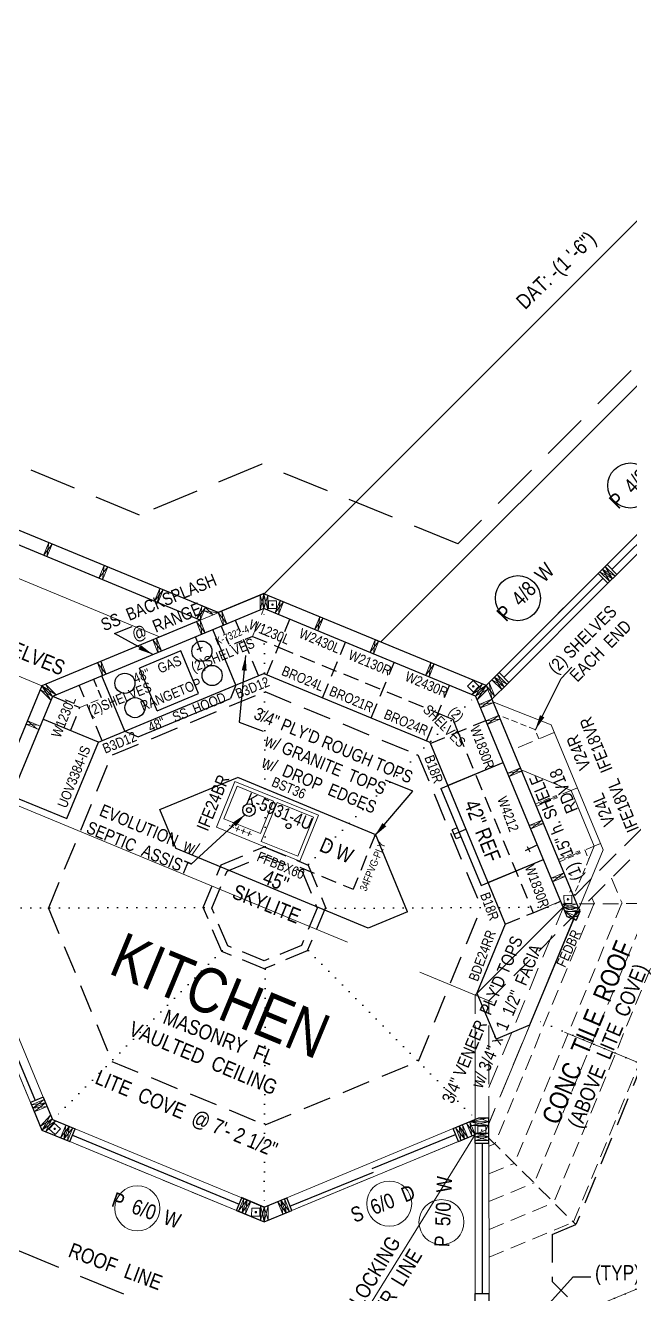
# Model space of a CAD drawing. Header units: inches. Extents: x 2775 to 35798, y 1675 to 10350.
# Drawn here: x 13015 to 13257, y 3609 to 4116 of the extents above; entities that cross this region are included whole.
import ezdxf

# ---------------------------------------------------------------- set-up
doc = ezdxf.new("R2010")
doc.units = ezdxf.units.IN
doc.header["$LTSCALE"] = 0.5
doc.header["$MEASUREMENT"] = 0
for name, pattern in [('ACAD_ISO07W100', [3, 0, -3]), ('CENTER', [2, 1.25, -0.25, 0.25, -0.25]), ('HIDDEN', [0.375, 0.25, -0.125])]:
    doc.linetypes.add(name, pattern=pattern)
for name, color, linetype, lineweight in [('APPLIANCES', 7, 'CONTINUOUS', 9), ('BUILT-INS', 6, 'CONTINUOUS', 9), ('CONCRETE', 7, 'CONTINUOUS', 20), ('DOORS', 7, 'CONTINUOUS', 30), ('FOUNDATION', 7, 'CONTINUOUS', 30), ('GRID', 1, 'CENTER', 20), ('LAYOUT', 6, 'CONTINUOUS', 9), ('LITE COVE', 7, 'HIDDEN', 30), ('MILLWORK', 7, 'CONTINUOUS', 20), ('PLUMBING', 7, 'CONTINUOUS', 20), ('ROOF BEAMS', 3, 'HIDDEN', 30), ('ROOFLINE', 7, 'HIDDEN', 30), ('SKYLITES', 3, 'CONTINUOUS', 30), ('WALL FRAMING', 7, 'CONTINUOUS', 30), ('WALLS', 7, 'CONTINUOUS', 30), ('WINDOWS', 5, 'CONTINUOUS', 30)]:
    doc.layers.add(name, color=color, linetype=linetype, lineweight=lineweight)
for name, color, linetype in [('CABINETS', 30, 'HIDDEN'), ('CABTOPS', 30, 'CONTINUOUS'), ('LLMASONRY', 12, 'CONTINUOUS'), ('LLPLUMBING', 102, 'CONTINUOUS'), ('MILLWORK TEXT', 7, 'CONTINUOUS'), ('TEXT', 7, 'CONTINUOUS')]:
    doc.layers.add(name, color=color, linetype=linetype)
doc.styles.add('ARCHENT', font='technical.ttf', dxfattribs={"height": 6})
doc.styles.add('ARCHENTLTD', font='technical.ttf', dxfattribs={"height": 6})
doc.dimstyles.new('ARCHENTLTD', dxfattribs={"dimtxt": 12, "dimasz": 6, "dimexe": 9, "dimexo": 3, "dimgap": 1, "dimtad": 0, "dimdec": 4, "dimzin": 1, "dimdsep": 46, "dimlunit": 4, "dimtxsty": 'ARCHENT', "dimcen": 6, "dimaunit": 1, "dimadec": 5, "dimazin": 0, "dimtfac": 1, "dimtdec": 4, "dimtofl": 0, "dimtmove": 0, "dimatfit": 3, "dimfxl": 1, "dimfrac": 2, "dimtolj": 1, "dimtzin": 0, "dimarcsym": 0})

msp = doc.modelspace()

# ---------------------------------------------------------------- hatches: boundary and pattern name
at = {"layer": 'WALL FRAMING', "lineweight": 9, "ltscale": 150}
for points in [[(13114.062, 3884.558, 1), (13113.437, 3884.558, 1)], [(13194.267, 3851.963, 1), (13193.642, 3851.963, 1)], [(13027.1, 3675.356, 1), (13026.475, 3675.356, 1)], [(13197.04, 3674.944, -1), (13197.614, 3674.697, -1)], [(13107.411, 3642.091, 1), (13106.786, 3642.091, 1)]]:
    msp.add_hatch(color=256, dxfattribs=at).paths.add_polyline_path(points)

# ---------------------------------------------------------------- linework, layer by layer
at = {"layer": 'APPLIANCES', "linetype": 'Continuous', "lineweight": -3, "ltscale": 1.5}
for p, q in [((13077.192, 3866.116), (13060.653, 3859.225)), ((13084.27, 3849.128), (13077.192, 3866.116)), ((13067.731, 3842.237), (13060.653, 3859.225)), ((13067.731, 3842.237), (13084.27, 3849.128)), ((13180.93, 3811.248), (13197.047, 3772.464)), ((13187.443, 3795.483), (13185.548, 3794.729)), ((13186.293, 3792.945), (13190.977, 3794.891)), ((13187.074, 3791.075), (13185.548, 3794.729)), ((13188.969, 3791.829), (13187.074, 3791.075)), ((13197.047, 3772.464), (13221.949, 3782.812))]:
    msp.add_line(p, q, dxfattribs=at)
at = {"layer": 'APPLIANCES', "color": 7, "linetype": 'Continuous', "lineweight": -3, "ltscale": 50}
msp.add_line((13099.173, 3852.433), (13096.975, 3847.116), dxfattribs=at)
at = {"layer": 'APPLIANCES', "linetype": 'Continuous', "lineweight": -3, "ltscale": 1.5}
for centre in [(13085.583, 3866.002), (13054.826, 3853.188), (13089.651, 3856.298), (13058.85, 3843.466)]:
    msp.add_circle(centre, 4.02, dxfattribs=at)
at = {"layer": 'BUILT-INS', "linetype": 'HIDDEN', "ltscale": 25}
for p, q in [((13093.287, 3875.988), (13096.581, 3868.089)), ((13105.781, 3871.926), (13096.581, 3868.089)), ((13042.296, 3854.785), (13045.468, 3847.134)), ((13036.868, 3843.568), (13045.468, 3847.134)), ((13036.868, 3843.568), (13045.468, 3847.134)), ((13036.868, 3843.568), (13045.468, 3847.134))]:
    msp.add_line(p, q, dxfattribs=at)
at = {"layer": 'BUILT-INS', "linetype": 'Continuous', "lineweight": 9}
for p, q in [((13225.045, 3836.579), (13201.732, 3845.758)), ((13245.772, 3786.747), (13236.065, 3763.126))]:
    msp.add_line(p, q, dxfattribs=at)
at = {"layer": 'BUILT-INS', "ltscale": 50}
for p, q in [((13179.91, 3841.283), (13185.711, 3838.885)), ((13185.711, 3838.885), (13187.829, 3833.784))]:
    msp.add_line(p, q, dxfattribs=at)
at = {"layer": 'BUILT-INS', "linetype": 'HIDDEN', "lineweight": 9, "ltscale": 20}
for p, q in [((13218.547, 3834.738), (13203.946, 3840.512)), ((13220.09, 3831.009), (13218.545, 3834.738)), ((13238.494, 3786.648), (13240.045, 3782.921)), ((13240.045, 3782.921), (13233.977, 3768.156))]:
    msp.add_line(p, q, dxfattribs=at)
at = {"layer": 'BUILT-INS', "linetype": 'Continuous', "lineweight": 9, "ltscale": 50}
msp.add_line((13225.045, 3836.579), (13245.768, 3786.756), dxfattribs=at)
at = {"layer": 'BUILT-INS', "linetype": 'HIDDEN', "lineweight": 9, "ltscale": 50}
for p, q in [((13226.293, 3833.578), (13209.673, 3826.665)), ((13235.51, 3811.418), (13218.89, 3804.506)), ((13244.727, 3789.259), (13228.107, 3782.346))]:
    msp.add_line(p, q, dxfattribs=at)
at = {"layer": 'BUILT-INS', "ltscale": 25}
msp.add_line((13213.068, 3818.595), (13233.039, 3810.34), dxfattribs=at)
at = {"layer": 'BUILT-INS', "ltscale": 5}
msp.add_line((13233.039, 3810.34), (13242.221, 3788.217), dxfattribs=at)
at = {"layer": 'BUILT-INS', "color": 6, "linetype": 'HIDDEN', "lineweight": 9, "ltscale": 20}
for p, q in [((13218.712, 3804.981), (13227.066, 3808.448)), ((13219.095, 3804.057), (13227.449, 3807.524)), ((13227.916, 3782.854), (13236.269, 3786.321)), ((13228.299, 3781.93), (13236.653, 3785.397))]:
    msp.add_line(p, q, dxfattribs=at)
at = {"layer": 'BUILT-INS', "color": 6, "linetype": 'Continuous', "lineweight": 9, "ltscale": 5}
for p, q in [((13227.449, 3807.524), (13227.066, 3808.448)), ((13236.653, 3785.397), (13236.269, 3786.321))]:
    msp.add_line(p, q, dxfattribs=at)
at = {"layer": 'BUILT-INS', "linetype": 'Continuous', "lineweight": 9, "ltscale": 20}
msp.add_line((13242.221, 3788.217), (13240.045, 3782.921), dxfattribs=at)
at = {"layer": 'CABINETS', "lineweight": 9, "ltscale": 50}
msp.add_line((13105.781, 3871.926), (13110.357, 3882.996), dxfattribs=at)
at = {"layer": 'CABINETS', "linetype": 'HIDDEN', "ltscale": 25}
for p, q in [((13093.287, 3875.988), (13096.581, 3868.089)), ((13093.287, 3875.988), (13096.581, 3868.089)), ((13105.781, 3871.926), (13096.581, 3868.089)), ((13105.781, 3871.926), (13096.581, 3868.089)), ((13042.296, 3854.785), (13045.468, 3847.134)), ((13042.296, 3854.785), (13045.468, 3847.134))]:
    msp.add_line(p, q, dxfattribs=at)
at = {"layer": 'CABINETS', "linetype": 'HIDDEN', "ltscale": 50}
for p, q in [((13108.233, 3856.244), (13099.033, 3878.302)), ((13111.561, 3856.577), (13120.744, 3878.75)), ((13133.734, 3847.394), (13142.918, 3869.567)), ((13153.136, 3839.358), (13162.319, 3861.532)), ((13045.755, 3830.265), (13036.575, 3852.411)), ((13175.31, 3830.175), (13184.493, 3852.348)), ((13033.139, 3834.246), (13036.877, 3843.565)), ((13176.749, 3829.17), (13198.905, 3838.396)), ((13206.726, 3756.997), (13217.809, 3761.599))]:
    msp.add_line(p, q, dxfattribs=at)
at = {"layer": 'CABINETS', "ltscale": 50}
for p, q in [((13105.781, 3871.926), (13116.143, 3867.642)), ((13116.143, 3867.642), (13179.91, 3841.283)), ((13179.91, 3841.283), (13185.711, 3838.885)), ((13179.91, 3841.283), (13185.711, 3838.885)), ((13185.711, 3838.885), (13187.829, 3833.784)), ((13185.711, 3838.885), (13187.829, 3833.784)), ((13187.829, 3833.784), (13217.808, 3761.599))]:
    msp.add_line(p, q, dxfattribs=at)
at = {"layer": 'CABINETS', "linetype": 'Continuous', "lineweight": -3, "ltscale": 1.5}
msp.add_line((13180.93, 3811.248), (13205.864, 3821.61), dxfattribs=at)
at = {"layer": 'CABINETS', "linetype": 'HIDDEN', "lineweight": -3, "ltscale": 50}
for p in [(13154.865, 3792.982), (13124.614, 3779.758)]:
    msp.add_line(p, (13146.009, 3770.977), dxfattribs=at)
at = {"layer": 'CABINETS', "linetype": 'Continuous', "lineweight": 9, "ltscale": 150}
msp.add_line((13217.808, 3761.599), (13228.8, 3766.156), dxfattribs=at)
at = {"layer": 'CABTOPS', "color": 7, "linetype": 'Continuous', "lineweight": -3, "ltscale": 1.5}
for p, q in [((13099.159, 3852.467), (13089.929, 3874.621)), ((13054.863, 3834.047), (13045.645, 3856.171))]:
    msp.add_line(p, q, dxfattribs=at)
at = {"layer": 'CABTOPS', "color": 7, "linetype": 'Continuous', "lineweight": -3, "ltscale": 5}
for p, q in [((13099.718, 3852.664), (13110.321, 3857.065)), ((13110.321, 3857.065), (13176.55, 3829.687)), ((13044.263, 3829.647), (13099.718, 3852.664)), ((13176.531, 3829.695), (13206.716, 3756.971))]:
    msp.add_line(p, q, dxfattribs=at)
at = {"layer": 'CABTOPS', "linetype": 'HIDDEN', "ltscale": 50}
msp.add_line((13025.868, 3847.981), (13036.868, 3843.568), dxfattribs=at)
at = {"layer": 'CABTOPS', "color": 7, "lineweight": -3, "ltscale": 10}
for p, q in [((13044.263, 3829.647), (13022.083, 3838.816)), ((13009.477, 3808.319), (13031.656, 3799.15))]:
    msp.add_line(p, q, dxfattribs=at)
at = {"layer": 'CABTOPS', "color": 7, "lineweight": -3, "ltscale": 5}
msp.add_line((13031.656, 3799.15), (13044.263, 3829.647), dxfattribs=at)
at = {"layer": 'CABTOPS', "color": 7, "linetype": 'Continuous', "lineweight": 30, "ltscale": 2.5}
for p, q in [((13206.726, 3756.997), (13195.401, 3729.508)), ((13233.901, 3758.92), (13216.432, 3716.714))]:
    msp.add_line(p, q, dxfattribs=at)
at = {"layer": 'CABTOPS', "color": 7, "linetype": 'Continuous', "lineweight": 30, "ltscale": 1.5}
for p in [(13195.401, 3729.508), (13216.432, 3716.714)]:
    msp.add_line(p, (13203.049, 3711.141), dxfattribs=at)
at = {"layer": 'CONCRETE', "ltscale": 75}
for p, q in [((13306.269, 4084.702), (13110.431, 3888.915)), ((13325.62, 4038.2), (13157.047, 3869.672))]:
    msp.add_line(p, q, dxfattribs=at)
at = {"layer": 'DOORS', "color": 4, "lineweight": 9, "ltscale": 75}
for p, q in [((12994.603, 3754.491), (13022.2, 3687.99)), ((12989.522, 3752.387), (13017.118, 3685.886))]:
    msp.add_line(p, q, dxfattribs=at)
at = {"layer": 'DOORS', "color": 5, "lineweight": 30, "ltscale": 75}
for p, q in [((13005.19, 3719.896), (13018.988, 3686.62)), ((13186.679, 3672.982), (13153.386, 3659.348)), ((13153.954, 3657.96), (13120.618, 3644.308))]:
    msp.add_line(p, q, dxfattribs=at)
at = {"layer": 'DOORS', "color": 7, "linetype": 'Continuous', "lineweight": 20, "ltscale": 7.5}
for centre in [(13160.376, 3645.492), (13059.813, 3643.592), (13181.225, 3638.109)]:
    msp.add_circle(centre, 9, dxfattribs=at)
at = {"layer": 'FOUNDATION', "color": 4, "ltscale": 75}
msp.add_line((13247.354, 3900.566), (13243.818, 3897.031), dxfattribs=at)
at = {"layer": 'FOUNDATION', "color": 4, "ltscale": 50}
msp.add_line((13199.087, 3852.317), (13204.214, 3857.439), dxfattribs=at)
at = {"layer": 'FOUNDATION', "color": 7, "linetype": 'Continuous', "lineweight": 9, "ltscale": 25}
msp.add_line((13115.295, 3544.602), (13194.698, 3673.092), dxfattribs=at)
at = {"layer": 'GRID', "ltscale": 50}
for p, q in [((13021.667, 3852.186), (12718.838, 3977.529)), ((13199.087, 3852.317), (13296.503, 3949.702)), ((13110.351, 3888.948), (13021.667, 3852.186)), ((13199.087, 3852.317), (13110.351, 3888.948)), ((13021.667, 3852.186), (12984.952, 3763.483)), ((13199.087, 3852.317), (13235.853, 3763.636)), ((12984.96, 3763.466), (13021.715, 3674.798)), ((13194.672, 3728.671), (13229.772, 3763.808)), ((13235.853, 3763.636), (13199.138, 3674.932)), ((13194.743, 3584.675), (13194.672, 3728.671)), ((13110.455, 3638.177), (13021.715, 3674.798)), ((13199.138, 3674.932), (13110.455, 3638.177))]:
    msp.add_line(p, q, dxfattribs=at)
at = {"layer": 'LAYOUT', "color": 6, "linetype": 'CENTER', "lineweight": 5, "ltscale": 250}
msp.add_line((14529.67, 3176.013), (12259.807, 4115.808), dxfattribs=at)
at = {"layer": 'LAYOUT', "color": 6, "linetype": 'Continuous', "lineweight": 5, "ltscale": 250}
msp.add_line((13368.501, 3656.747), (12016.34, 3096.402), dxfattribs=at)
at = {"layer": 'LITE COVE', "color": 7, "linetype": 'ACAD_ISO07W100', "lineweight": 30, "ltscale": 2.5}
for p, q in [((13110.861, 3788.085), (13110.433, 3882.964)), ((13128.084, 3780.957), (13194.88, 3848.103)), ((13086.515, 3763.723), (12990.905, 3763.485)), ((13135.115, 3763.394), (13229.816, 3763.838)), ((13093.653, 3746.505), (13026.006, 3678.976)), ((13128.095, 3746.515), (13194.926, 3679.135)), ((13110.876, 3739.08), (13110.45, 3644.129))]:
    msp.add_line(p, q, dxfattribs=at)
at = {"layer": 'LITE COVE', "ltscale": 90}
for p, q in [((13287.869, 3765.235), (13234.91, 3637.124)), ((13225.398, 3633.186), (13234.903, 3637.131)), ((13225.398, 3633.186), (13225.407, 3614.43)), ((13315.171, 3524.754), (13225.407, 3614.43))]:
    msp.add_line(p, q, dxfattribs=at)
at = {"layer": 'LITE COVE', "color": 7, "linetype": 'ACAD_ISO07W100', "lineweight": 30, "ltscale": 3}
for p, q in [((13331.3, 3672.024), (13217.554, 3719.425)), ((13331.035, 3641.225), (13213.582, 3592.546))]:
    msp.add_line(p, q, dxfattribs=at)
at = {"layer": 'LLPLUMBING', "color": 5, "linetype": 'Continuous', "lineweight": 9, "ltscale": 175}
for p, q in [((13096.474, 3796.411), (13098.328, 3795.662)), ((13097.776, 3796.964), (13097.027, 3795.109)), ((13098.855, 3795.477), (13100.709, 3794.728)), ((13100.156, 3796.03), (13099.407, 3794.175)), ((13102.497, 3795.077), (13101.748, 3793.222)), ((13101.195, 3794.524), (13103.049, 3793.775)), ((13103.48, 3793.613), (13105.334, 3792.864)), ((13104.781, 3794.166), (13104.033, 3792.311))]:
    msp.add_line(p, q, dxfattribs=at)
at = {"layer": 'MILLWORK', "linetype": 'Continuous', "lineweight": 9, "ltscale": 75}
msp.add_line((13006.55, 3897.425), (13068.631, 3871.67), dxfattribs=at)
at = {"layer": 'MILLWORK', "color": 7, "linetype": 'Continuous', "lineweight": -3, "ltscale": 5}
for p, q in [((13060.158, 3831.858), (13096.978, 3847.123)), ((13099.764, 3815.692), (13154.827, 3792.889))]:
    msp.add_line(p, q, dxfattribs=at)
at = {"layer": 'MILLWORK', "color": 7, "linetype": 'Continuous', "lineweight": -3, "ltscale": 50}
msp.add_line((13054.829, 3834.061), (13060.158, 3831.858), dxfattribs=at)
at = {"layer": 'MILLWORK', "color": 7, "linetype": 'Continuous', "lineweight": -3, "ltscale": 2.5}
for p, q in [((13068.742, 3802.759), (13099.724, 3815.595)), ((13075.238, 3787.081), (13068.742, 3802.759)), ((13167.665, 3761.913), (13154.829, 3792.895)), ((13151.984, 3755.411), (13075.277, 3787.178))]:
    msp.add_line(p, q, dxfattribs=at)
at = {"layer": 'MILLWORK', "color": 7, "linetype": 'Continuous', "lineweight": -3, "ltscale": 1.5}
msp.add_line((13167.665, 3761.913), (13151.986, 3755.417), dxfattribs=at)
at = {"layer": 'MILLWORK TEXT', "linetype": 'Continuous', "lineweight": -3, "ltscale": 1.5}
for p, q in [((13183.707, 3812.403), (13205.882, 3821.618)), ((13199.809, 3773.612), (13221.98, 3782.825))]:
    msp.add_line(p, q, dxfattribs=at)
at = {"layer": 'MILLWORK TEXT', "linetype": 'HIDDEN', "ltscale": 50}
msp.add_line((13217.809, 3761.599), (13228.797, 3766.163), dxfattribs=at)
at = {"layer": 'PLUMBING', "color": 5, "lineweight": 30, "ltscale": 50}
for p, q in [((13083.062, 3871.566), (13085.211, 3865.877)), ((13083.707, 3866.736), (13085.856, 3867.595))]:
    msp.add_line(p, q, dxfattribs=at)
at = {"layer": 'PLUMBING', "color": 5, "lineweight": 5}
for p, q in [((13114.187, 3806.154), (13108.941, 3793.18)), ((13109.296, 3790.058), (13115.577, 3805.592))]:
    msp.add_line(p, q, dxfattribs=at)
at = {"layer": 'PLUMBING', "color": 5, "linetype": 'Continuous', "lineweight": 30, "ltscale": 40}
for p, q in [((13214.832, 3786.505), (13219.413, 3788.682)), ((13215.508, 3788.081), (13216.484, 3785.904))]:
    msp.add_line(p, q, dxfattribs=at)
at = {"layer": 'PLUMBING', "color": 5, "lineweight": 9, "elevation": -178358.104}
for points in [[(13098.763, 3814.008), (13091.358, 3795.693)], [(13132.126, 3800.519), (13098.763, 3814.008)], [(13132.126, 3800.519), (13124.721, 3782.204)], [(13091.358, 3795.693), (13124.74, 3782.196)]]:
    msp.add_lwpolyline(points, dxfattribs=at)
at = {"layer": 'PLUMBING', "color": 5, "lineweight": 5, "elevation": -178358.104}
for points in [[(13099.591, 3812.056), (13094.346, 3799.081)], [(13114.187, 3806.154), (13099.591, 3812.056)], [(13130.173, 3799.691), (13115.577, 3805.592)], [(13094.346, 3799.081), (13108.941, 3793.18)]]:
    msp.add_lwpolyline(points, dxfattribs=at)
at = {"layer": 'PLUMBING', "color": 5, "lineweight": 5}
for points in [[(13123.892, 3784.156), (13130.173, 3799.691)], [(13123.892, 3784.156), (13109.296, 3790.058)]]:
    msp.add_lwpolyline(points, dxfattribs=at)
at = {"layer": 'PLUMBING', "linetype": 'Continuous', "lineweight": -3, "ltscale": 0.5}
msp.add_circle((13104.382, 3802.571, -178360.104), 2.5, dxfattribs=at)
at = {"layer": 'PLUMBING', "lineweight": -3}
for centre in [(13104.382, 3802.571, -178358.104), (13120.136, 3796.201, -178358.104)]:
    msp.add_circle(centre, 1, dxfattribs=at)
at = {"layer": 'ROOF BEAMS', "lineweight": 20, "ltscale": 75}
for p, q in [((13194.672, 3728.671), (13296.448, 3830.553)), ((13200.174, 3726.396), (13298.72, 3825.045)), ((13200.19, 3691.855), (13232.875, 3770.821)), ((13199.138, 3674.932), (13234.777, 3761.036)), ((13194.697, 3679.041), (13194.672, 3728.671)), ((13200.197, 3679.042), (13200.174, 3726.396)), ((13194.698, 3673.092), (13199.138, 3674.932))]:
    msp.add_line(p, q, dxfattribs=at)
at = {"layer": 'ROOF BEAMS', "ltscale": 75}
for p, q in [((13095.606, 3778.208), (13110.377, 3784.338)), ((13110.377, 3784.338), (13125.584, 3778.043)), ((13089.508, 3763.472), (13095.606, 3778.208)), ((13125.584, 3778.043), (13131.593, 3763.481)), ((13095.886, 3748.398), (13089.508, 3763.472)), ((13131.593, 3763.481), (13125.29, 3748.572)), ((13110.396, 3742.391), (13095.886, 3748.398)), ((13125.29, 3748.572), (13110.396, 3742.391))]:
    msp.add_line(p, q, dxfattribs=at)
at = {"layer": 'ROOFLINE', "linetype": 'HIDDEN', "ltscale": 150}
for p, q in [((13316.597, 4037.665), (13187.803, 3908.904)), ((13060.678, 3920.331), (12953.628, 3964.542)), ((13109.519, 3940.627), (13060.678, 3920.331)), ((13187.803, 3908.904), (13109.519, 3940.627)), ((12984.986, 3638.027), (13110.493, 3586.235))]:
    msp.add_line(p, q, dxfattribs=at)
at = {"layer": 'ROOFLINE', "ltscale": 90}
for p, q in [((13049.843, 3824.611), (13110.693, 3849.867)), ((13110.693, 3849.867), (13171.851, 3824.586)), ((13024.291, 3763.342), (13049.684, 3824.769)), ((13171.851, 3824.586), (13197.128, 3763.684)), ((13024.151, 3763.678), (13049.659, 3702.22)), ((13172.01, 3702.337), (13197.128, 3763.684)), ((13049.659, 3702.22), (13110.817, 3676.939)), ((13110.817, 3676.939), (13172.01, 3702.337))]:
    msp.add_line(p, q, dxfattribs=at)
at = {"layer": 'ROOFLINE', "color": 7, "linetype": 'HIDDEN', "lineweight": 5, "ltscale": 50}
for p, q in [((13249.168, 3775.442), (13253.355, 3765.355)), ((13242.2, 3765.353), (13202.51, 3669.339)), ((13253.292, 3765.355), (13210.37, 3661.523)), ((13264.384, 3765.357), (13218.231, 3653.708)), ((13275.476, 3765.36), (13226.091, 3645.892)), ((13286.516, 3765.235), (13233.952, 3638.077)), ((13236.238, 3765.208), (13287.869, 3765.235)), ((13241.328, 3767.593), (13242.258, 3765.353)), ((13200.2, 3671.635), (13234.903, 3637.131)), ((13200.202, 3668.42), (13202.482, 3669.367)), ((13200.207, 3657.325), (13210.356, 3661.537)), ((13200.213, 3646.282), (13218.194, 3653.745)), ((13200.218, 3635.186), (13226.068, 3645.915)), ((13200.224, 3624.09), (13233.943, 3638.086))]:
    msp.add_line(p, q, dxfattribs=at)
at = {"layer": 'SKYLITES', "linetype": 'HIDDEN', "ltscale": 75}
for p, q in [((13093.213, 3780.777), (13110.375, 3787.899)), ((13110.375, 3787.899), (13127.978, 3780.613)), ((13086.121, 3763.637), (13093.213, 3780.777)), ((13127.978, 3780.613), (13134.98, 3763.645)), ((13093.507, 3746.179), (13086.121, 3763.637)), ((13134.98, 3763.645), (13127.67, 3746.355)), ((13110.398, 3739.187), (13093.507, 3746.179)), ((13127.67, 3746.355), (13110.398, 3739.187))]:
    msp.add_line(p, q, dxfattribs=at)
at = {"layer": 'WALL FRAMING', "lineweight": 20, "ltscale": 75}
for p, q in [((13024.391, 3909.344), (13022.285, 3904.256)), ((13025.777, 3908.771), (13023.671, 3903.682)), ((13046.575, 3900.187), (13044.469, 3895.098)), ((13047.961, 3899.613), (13045.855, 3894.525)), ((13244.525, 3897.738), (13248.413, 3893.848)), ((13245.586, 3898.799), (13249.474, 3894.909)), ((13246.646, 3899.859), (13250.535, 3895.97)), ((13068.759, 3891.03), (13066.653, 3885.941)), ((13070.145, 3890.456), (13068.039, 3885.367)), ((13105.301, 3886.855), (13100.227, 3884.751)), ((13110.334, 3888.972), (13105.259, 3886.868)), ((13116.829, 3886.283), (13114.723, 3881.194)), ((13085.614, 3884.057), (13083.507, 3878.969)), ((13086.999, 3883.484), (13084.893, 3878.395)), ((13086.416, 3882.094), (13090.119, 3880.561)), ((13092.09, 3881.366), (13094.086, 3876.28)), ((13093.532, 3881.996), (13095.528, 3876.909)), ((13118.215, 3885.709), (13116.109, 3880.62)), ((13083.421, 3877.752), (13085.417, 3872.666)), ((13084.863, 3878.382), (13086.859, 3873.295)), ((13132.606, 3879.737), (13130.5, 3874.648)), ((13133.992, 3879.163), (13131.886, 3874.075)), ((13067.462, 3871.168), (13069.459, 3866.082)), ((13066.02, 3870.538), (13068.017, 3865.452)), ((13154.758, 3870.502), (13152.652, 3865.414)), ((13156.144, 3869.929), (13154.038, 3864.84)), ((13043.865, 3861.314), (13045.861, 3856.228)), ((13045.307, 3861.944), (13047.303, 3856.858)), ((13176.985, 3861.448), (13174.879, 3856.36)), ((13178.371, 3860.875), (13176.265, 3855.786)), ((13039.692, 3859.659), (13035.531, 3857.937)), ((13202.446, 3855.671), (13206.334, 3851.782)), ((13203.507, 3856.732), (13207.395, 3852.842)), ((13202.516, 3847.963), (13200.237, 3853.461)), ((13201.385, 3854.611), (13205.274, 3850.721)), ((13015.313, 3836.856), (13020.402, 3834.749)), ((13015.886, 3838.242), (13020.976, 3836.135)), ((13017.506, 3684.952), (13022.586, 3687.058)), ((13018.08, 3683.567), (13023.16, 3685.672)), ((13018.655, 3682.181), (13023.735, 3684.287)), ((13029.109, 3671.746), (13031.207, 3676.829)), ((13030.496, 3671.174), (13032.594, 3676.257)), ((13031.883, 3670.601), (13033.98, 3675.685)), ((13117.844, 3641.24), (13115.739, 3646.321)), ((13119.23, 3641.814), (13117.125, 3646.895)), ((13120.616, 3642.389), (13118.51, 3647.469))]:
    msp.add_line(p, q, dxfattribs=at)
at = {"layer": 'WALL FRAMING', "lineweight": 9, "ltscale": 150}
for p, q in [((13022.285, 3904.256), (13025.774, 3908.764)), ((13024.388, 3909.338), (13023.671, 3903.682)), ((13044.469, 3895.098), (13047.958, 3899.607)), ((13046.572, 3900.18), (13045.855, 3894.525)), ((13244.525, 3897.738), (13249.474, 3894.909)), ((13250.535, 3895.97), (13245.586, 3898.799)), ((13245.586, 3898.799), (13248.413, 3893.848)), ((13249.474, 3894.909), (13246.646, 3899.859)), ((13066.653, 3885.941), (13070.143, 3890.449)), ((13068.757, 3891.023), (13068.039, 3885.367)), ((13110.349, 3888.87), (13108.858, 3882.374)), ((13110.357, 3882.996), (13108.878, 3888.337)), ((13111.905, 3882.356), (13110.349, 3888.87)), ((13111.886, 3888.29), (13110.357, 3882.996)), ((13116.826, 3886.276), (13116.109, 3880.62)), ((13118.212, 3885.702), (13116.826, 3886.276)), ((13083.507, 3878.969), (13086.997, 3883.477)), ((13085.611, 3884.051), (13084.893, 3878.395)), ((13086.423, 3882.091), (13092.079, 3881.374)), ((13090.119, 3880.561), (13086.997, 3883.477)), ((13092.076, 3881.397), (13095.528, 3876.909)), ((13094.167, 3876.353), (13093.531, 3882)), ((13114.723, 3881.194), (13118.212, 3885.702)), ((13083.407, 3877.783), (13086.859, 3873.295)), ((13085.498, 3872.739), (13084.862, 3878.386)), ((13130.5, 3874.648), (13133.989, 3879.156)), ((13132.603, 3879.73), (13131.886, 3874.075)), ((13133.989, 3879.156), (13132.603, 3879.73)), ((13068.097, 3865.525), (13067.462, 3871.172)), ((13066.006, 3870.569), (13069.459, 3866.082)), ((13152.652, 3865.414), (13156.141, 3869.922)), ((13154.755, 3870.496), (13154.038, 3864.84)), ((13156.141, 3869.922), (13154.755, 3870.496)), ((13043.851, 3861.345), (13047.303, 3856.858)), ((13045.942, 3856.301), (13045.307, 3861.948)), ((13174.879, 3856.36), (13178.368, 3860.868)), ((13176.982, 3861.442), (13176.265, 3855.786)), ((13178.368, 3860.868), (13176.982, 3861.442)), ((13207.395, 3852.842), (13202.446, 3855.671)), ((13202.446, 3855.671), (13205.274, 3850.721)), ((13206.334, 3851.782), (13203.507, 3856.732)), ((13025.877, 3847.977), (13021.046, 3850.686)), ((13025.256, 3846.477), (13021.667, 3852.186)), ((13021.667, 3852.186), (13027.377, 3848.599)), ((13023.167, 3852.808), (13025.877, 3847.977)), ((13199.089, 3852.314), (13193.379, 3848.723)), ((13197.589, 3852.935), (13194.88, 3848.103)), ((13194.88, 3848.103), (13199.711, 3850.814)), ((13195.502, 3846.603), (13199.089, 3852.314)), ((13199.091, 3852.315), (13202.516, 3847.963)), ((13200.237, 3853.461), (13201.368, 3846.815)), ((13201.385, 3854.611), (13206.334, 3851.782)), ((13201.368, 3846.815), (13196.862, 3843.323)), ((13196.288, 3844.709), (13201.942, 3845.429)), ((13015.311, 3836.857), (13020.235, 3836.442)), ((13019.66, 3835.057), (13015.886, 3838.242)), ((13198.949, 3838.174), (13204.603, 3838.895)), ((13204.029, 3840.28), (13199.523, 3836.788)), ((13207.699, 3817.359), (13213.354, 3818.079)), ((13212.779, 3819.465), (13208.273, 3815.973)), ((13216.307, 3796.469), (13221.962, 3797.19)), ((13221.388, 3798.575), (13216.882, 3795.084)), ((13224.988, 3775.382), (13230.643, 3776.103)), ((13230.068, 3777.489), (13225.562, 3773.997)), ((13235.854, 3763.609), (13229.26, 3765.062)), ((13235.241, 3765.105), (13229.872, 3763.566)), ((13236.465, 3762.114), (13229.872, 3763.566)), ((13235.853, 3763.609), (13230.321, 3762.467)), ((13230.491, 3762.071), (13235, 3758.584)), ((13235.573, 3759.97), (13231.302, 3760.113)), ((13234.187, 3760.543), (13236.472, 3762.144)), ((13234.831, 3762.102), (13235.573, 3759.97)), ((13017.506, 3684.952), (13023.16, 3685.672)), ((13022.586, 3687.058), (13018.08, 3683.567)), ((13018.08, 3683.567), (13023.735, 3684.287)), ((13023.16, 3685.672), (13018.655, 3682.181)), ((13025.703, 3679.208), (13021.131, 3676.39)), ((13021.74, 3674.872), (13025.077, 3680.726)), ((13027.224, 3678.578), (13021.74, 3674.872)), ((13023.267, 3674.265), (13025.703, 3679.208)), ((13200.196, 3679.674), (13192.6, 3678.172)), ((13196.222, 3679.673), (13200.197, 3678.174)), ((13029.11, 3671.746), (13032.594, 3676.257)), ((13031.207, 3676.829), (13030.496, 3671.174)), ((13030.496, 3671.174), (13033.98, 3675.685)), ((13032.594, 3676.257), (13031.883, 3670.601)), ((13186.873, 3675.799), (13190.381, 3671.309)), ((13188.997, 3670.73), (13188.259, 3676.373)), ((13188.259, 3676.373), (13191.764, 3671.889)), ((13190.381, 3671.309), (13189.645, 3676.947)), ((13191.224, 3677.514), (13194.698, 3673.092)), ((13192.6, 3678.172), (13200.197, 3676.674)), ((13193.323, 3672.522), (13192.61, 3678.088)), ((13193.198, 3676.672), (13200.197, 3678.174)), ((13194.672, 3673.659), (13200.201, 3672.16)), ((13194.672, 3673.659), (13194.698, 3673.092)), ((13200.201, 3673.66), (13194.7, 3672.159)), ((13195.768, 3673.183), (13195.76, 3676.693)), ((13198.886, 3676.458), (13195.761, 3676.451)), ((13198.893, 3673.146), (13198.885, 3676.659)), ((13194.7, 3672.159), (13200.201, 3670.66)), ((13200.201, 3672.16), (13194.701, 3670.659)), ((13198.893, 3673.146), (13195.768, 3673.183)), ((13100.224, 3642.555), (13103.659, 3646.932)), ((13102.272, 3647.504), (13101.609, 3641.981)), ((13101.609, 3641.981), (13105.044, 3646.358)), ((13103.658, 3646.93), (13102.995, 3641.408)), ((13110.455, 3638.176), (13108.937, 3644.757)), ((13110.453, 3644.129), (13108.96, 3638.796)), ((13112.036, 3638.851), (13110.453, 3644.129)), ((13111.973, 3644.759), (13110.455, 3638.176)), ((13115.739, 3646.321), (13119.23, 3641.814)), ((13117.125, 3646.895), (13120.616, 3642.389)), ((13117.125, 3646.895), (13117.844, 3641.24)), ((13118.51, 3647.469), (13119.23, 3641.814))]:
    msp.add_line(p, q, dxfattribs=at)
at = {"layer": 'WALL FRAMING', "lineweight": 20, "ltscale": 150}
for p, q in [((13108.878, 3888.343), (13108.858, 3882.374)), ((13110.35, 3888.869), (13110.357, 3882.996)), ((13111.886, 3888.29), (13111.905, 3882.356)), ((13021.046, 3850.686), (13025.256, 3846.477)), ((13021.667, 3852.186), (13025.877, 3847.977)), ((13023.167, 3852.808), (13027.377, 3848.599)), ((13197.589, 3852.935), (13193.379, 3848.723)), ((13199.091, 3852.315), (13194.88, 3848.103)), ((13199.711, 3850.814), (13195.501, 3846.602)), ((13201.368, 3846.815), (13196.288, 3844.709)), ((13201.942, 3845.429), (13196.862, 3843.323)), ((13204.029, 3840.28), (13198.949, 3838.174)), ((13204.603, 3838.895), (13199.523, 3836.788)), ((13212.779, 3819.465), (13207.699, 3817.359)), ((13213.354, 3818.079), (13208.273, 3815.973)), ((13221.388, 3798.575), (13216.307, 3796.469)), ((13221.962, 3797.19), (13216.882, 3795.084)), ((13230.068, 3777.489), (13224.988, 3775.382)), ((13230.643, 3776.103), (13225.562, 3773.997)), ((13235.241, 3765.105), (13229.26, 3765.062)), ((13235.854, 3763.609), (13229.872, 3763.566)), ((13236.465, 3762.114), (13230.483, 3762.071)), ((13230.491, 3762.071), (13235.573, 3759.97)), ((13021.131, 3676.39), (13025.071, 3680.74)), ((13021.741, 3674.871), (13025.703, 3679.208)), ((13023.267, 3674.265), (13027.224, 3678.578)), ((13108.96, 3638.796), (13108.937, 3644.757)), ((13110.455, 3638.176), (13110.453, 3644.129)), ((13112.036, 3638.851), (13111.973, 3644.759))]:
    msp.add_line(p, q, dxfattribs=at)
at = {"layer": 'WALL FRAMING', "color": 9, "linetype": 'Continuous', "lineweight": 5, "ltscale": 150}
for p, q in [((13115.415, 3886.134), (13111.888, 3886.105)), ((13112.102, 3886.106), (13112.128, 3882.981)), ((13115.415, 3886.134), (13115.397, 3883.009)), ((13115.397, 3883.009), (13111.91, 3882.982)), ((13193.888, 3854.255), (13191.694, 3852.03)), ((13191.694, 3852.03), (13194.144, 3849.548)), ((13193.888, 3854.255), (13196.364, 3851.744)), ((13196.214, 3851.897), (13193.989, 3849.702)), ((13233.273, 3768.617), (13230.149, 3768.538)), ((13230.149, 3768.538), (13230.19, 3765.052)), ((13233.311, 3765.305), (13230.186, 3765.27)), ((13233.273, 3768.617), (13233.313, 3765.091)), ((13026.956, 3673.069), (13024.37, 3675.467)), ((13024.527, 3675.322), (13026.651, 3677.613)), ((13029.048, 3675.391), (13026.49, 3677.76)), ((13026.956, 3673.069), (13029.048, 3675.391)), ((13105.43, 3640.519), (13105.455, 3643.644)), ((13105.455, 3643.644), (13108.941, 3643.663)), ((13108.742, 3640.539), (13108.723, 3643.664)), ((13105.43, 3640.519), (13108.956, 3640.54))]:
    msp.add_line(p, q, dxfattribs=at)
at = {"layer": 'WALL FRAMING', "color": 4, "ltscale": 50}
msp.add_line((13196.222, 3679.673), (13200.196, 3679.674), dxfattribs=at)
at = {"layer": 'WALL FRAMING', "lineweight": 20, "ltscale": 50}
for p, q in [((13188.997, 3670.73), (13186.872, 3675.802)), ((13190.381, 3671.309), (13188.255, 3676.382)), ((13191.764, 3671.889), (13189.638, 3676.962)), ((13193.323, 3672.522), (13191.219, 3677.54)), ((13194.698, 3673.092), (13192.574, 3678.161)), ((13192.6, 3678.172), (13200.197, 3678.174)), ((13193.198, 3676.672), (13200.197, 3676.674)), ((13194.672, 3673.659), (13200.201, 3673.66)), ((13194.699, 3672.159), (13200.201, 3672.16)), ((13194.701, 3670.659), (13200.201, 3670.66)), ((13102.276, 3647.514), (13100.224, 3642.555)), ((13103.662, 3646.94), (13101.609, 3641.981)), ((13105.048, 3646.366), (13102.995, 3641.408))]:
    msp.add_line(p, q, dxfattribs=at)
at = {"layer": 'WALL FRAMING', "color": 9, "linetype": 'Continuous', "lineweight": 5, "ltscale": 150}
for centre in [(13113.749, 3884.558), (13193.954, 3851.963), (13231.73, 3766.921), (13026.787, 3675.356), (13107.099, 3642.091)]:
    msp.add_circle(centre, 0.312, dxfattribs=at)
at = {"layer": 'WALLS', "color": 4, "ltscale": 50}
for p, q in [((13092.076, 3881.397), (12903.852, 3959.133)), ((13084.893, 3878.395), (13000.18, 3913.384)), ((13110.357, 3882.996), (13025.877, 3847.977)), ((13201.368, 3846.815), (13208.102, 3853.549)), ((13025.877, 3847.977), (13008.439, 3805.846)), ((13022.203, 3687.982), (13017.123, 3685.876)), ((13200.201, 3669.66), (13200.196, 3679.674)), ((13188.075, 3670.343), (13185.949, 3675.416)), ((13194.701, 3669.659), (13194.698, 3673.092)), ((13194.701, 3669.659), (13200.201, 3669.66)), ((13110.453, 3644.129), (13101.352, 3647.896)), ((13194.682, 3609.659), (13200.234, 3609.66)), ((13194.741, 3588.683), (13194.731, 3609.659)), ((13200.24, 3590.978), (13200.231, 3609.659))]:
    msp.add_line(p, q, dxfattribs=at)
at = {"layer": 'WALLS', "color": 4, "lineweight": 20, "ltscale": 75}
for p, q in [((13286.957, 3940.159), (13247.354, 3900.566)), ((13290.846, 3936.269), (13251.242, 3896.677)), ((13204.214, 3857.439), (13243.818, 3897.031)), ((13208.102, 3853.549), (13247.706, 3893.142)), ((13034.905, 3675.304), (13101.461, 3647.839)), ((13119.434, 3647.852), (13185.949, 3675.416)), ((13032.807, 3670.22), (13099.363, 3642.755)), ((13121.54, 3642.771), (13188.075, 3670.343))]:
    msp.add_line(p, q, dxfattribs=at)
at = {"layer": 'WALLS', "color": 4, "ltscale": 75}
for p, q in [((13243.818, 3897.031), (13247.706, 3893.141)), ((13247.354, 3900.566), (13251.242, 3896.677)), ((13251.242, 3896.676), (13247.706, 3893.141)), ((13110.334, 3888.972), (13092.076, 3881.397)), ((13199.091, 3852.315), (13110.351, 3888.948)), ((13194.88, 3848.103), (13110.357, 3882.996)), ((13084.886, 3878.414), (13021.666, 3852.185)), ((13204.214, 3857.439), (13208.102, 3853.549)), ((13021.666, 3852.185), (13003.307, 3807.828)), ((13194.878, 3848.108), (13231.302, 3760.113)), ((13201.368, 3846.815), (13236.472, 3762.144)), ((13017.122, 3685.876), (13021.715, 3674.797)), ((13022.203, 3687.982), (13025.923, 3679.007)), ((13025.922, 3679.011), (13034.905, 3675.304)), ((13185.949, 3675.416), (13196.222, 3679.673)), ((13021.715, 3674.797), (13032.807, 3670.22)), ((13032.807, 3670.22), (13034.905, 3675.304)), ((13188.075, 3670.343), (13194.698, 3673.092)), ((13099.249, 3642.814), (13110.455, 3638.176)), ((13099.363, 3642.755), (13101.461, 3647.839)), ((13101.461, 3647.839), (13110.45, 3644.129)), ((13110.45, 3644.129), (13119.434, 3647.852)), ((13121.54, 3642.772), (13119.434, 3647.852)), ((13099.363, 3642.755), (13110.455, 3638.177)), ((13110.455, 3638.177), (13121.54, 3642.771))]:
    msp.add_line(p, q, dxfattribs=at)
at = {"layer": 'WALLS', "lineweight": 9, "ltscale": 50}
for p, q in [((13116.826, 3886.276), (13118.215, 3885.709)), ((13114.723, 3881.194), (13116.109, 3880.62)), ((13132.603, 3879.73), (13133.992, 3879.163)), ((13130.5, 3874.648), (13131.886, 3874.075)), ((13154.755, 3870.496), (13156.144, 3869.929)), ((13152.652, 3865.414), (13154.038, 3864.84)), ((13176.982, 3861.442), (13178.371, 3860.875)), ((13174.879, 3856.36), (13176.265, 3855.786))]:
    msp.add_line(p, q, dxfattribs=at)
at = {"layer": 'WALLS', "color": 4, "ltscale": 5}
for p in [(13231.302, 3760.113), (13236.472, 3762.144)]:
    msp.add_line(p, (13235, 3758.584), dxfattribs=at)
at = {"layer": 'WALLS', "lineweight": 20, "ltscale": 5}
msp.add_line((13234.831, 3762.102), (13234.187, 3760.543), dxfattribs=at)
at = {"layer": 'WALLS', "color": 4, "lineweight": 20, "ltscale": 50}
for p, q in [((13194.731, 3609.659), (13194.701, 3669.659)), ((13200.231, 3609.66), (13200.201, 3669.66))]:
    msp.add_line(p, q, dxfattribs=at)
at = {"layer": 'WINDOWS', "ltscale": 75}
for p, q in [((13249.298, 3898.622), (13288.901, 3938.214)), ((13245.762, 3895.087), (13206.158, 3855.494)), ((13033.856, 3672.762), (13100.412, 3645.297)), ((13197.437, 3669.659), (13197.447, 3609.659))]:
    msp.add_line(p, q, dxfattribs=at)
at = {"layer": 'WINDOWS', "color": 7, "linetype": 'Continuous', "lineweight": 25, "ltscale": 7.5}
for centre in [(13256.66, 3932.152), (13211.756, 3887.179)]:
    msp.add_circle(centre, 9, dxfattribs=at)

# ---------------------------------------------------------------- texts
at = {"layer": 'APPLIANCES', "linetype": 'Continuous', "lineweight": 30, "ltscale": 1.5, "style": 'ARCHENTLTD'}
for s, insert, char_height, attachment_point, rotation in [('SS  BACKSPLASH\\P@  RANGE\\P{\\H1.999x;  }', (13072.585, 3875.032), 5, 5, 22.24972), ('42" REF\\P{\\H1.333x;  }', (13205.145, 3783.408), 6, 3, 291.42917), ('D W\\P{\\H1.333x;  }', (13146.682, 3786.583), 6, 3, 336.42917)]:
    msp.add_mtext(s, dxfattribs=dict(at, insert=insert, char_height=char_height, attachment_point=attachment_point, rotation=rotation))
at = {"layer": 'BUILT-INS', "linetype": 'Continuous', "ltscale": 1.5, "insert": (13248.114, 3884.826), "char_height": 5, "attachment_point": 3, "rotation": 44.90447, "style": 'ARCHENTLTD'}
msp.add_mtext('(2) SHELVES\\PEACH  END\\P{\\H1.999x;  }', dxfattribs=at)
at = {"layer": 'BUILT-INS', "ltscale": 1.5, "char_height": 4, "style": 'ARCHENTLTD'}
for s, insert, attachment_point, rotation in [('(2)SHELVES\\P{\\H1.999x;  }', (13105.5, 3871.366), 3, 22.24972), ('(2)SHELVES\\P{\\H1.999x;  }', (13064.352, 3853.855), 3, 22.24972), ('(2)\\PSHELVES\\P{\\H1.999x;  }', (13180.978, 3834.746), 5, 314.85751)]:
    msp.add_mtext(s, dxfattribs=dict(at, insert=insert, attachment_point=attachment_point, rotation=rotation))
at = {"layer": 'BUILT-INS', "linetype": 'Continuous', "lineweight": 9, "ltscale": 1.5, "char_height": 5, "attachment_point": 1, "rotation": 112.36391, "style": 'ARCHENTLTD'}
for s, insert in [('IFE18VR\\P{\\H1.999x;  }', (13245.08, 3816.903)), ('IFE18VL\\P{\\H1.999x;  }', (13255.582, 3793.126))]:
    msp.add_mtext(s, dxfattribs=dict(at, insert=insert))
at = {"layer": 'BUILT-INS', "linetype": 'Continuous', "lineweight": 30, "ltscale": 1.5, "char_height": 5, "attachment_point": 3, "rotation": 112.52139, "style": 'ARCHENTLTD'}
for s, insert in [('V24R\\P{\\H1.999x;  }', (13230.924, 3831.223)), ('V24L\\P{\\H1.999x;  }', (13241.006, 3807.911))]:
    msp.add_mtext(s, dxfattribs=dict(at, insert=insert))
at = {"layer": 'BUILT-INS', "color": 6, "linetype": 'Continuous', "lineweight": 30, "ltscale": 1.5, "char_height": 5, "attachment_point": 3, "rotation": 112.44303, "style": 'ARCHENTLTD'}
for s, insert in [('(1)  15" h. SHELF\\P{\\H1.999x;  }', (13216.099, 3815.332)), ('RDV18\\P{\\H1.999x;  }', (13224.153, 3817.758))]:
    msp.add_mtext(s, dxfattribs=dict(at, insert=insert))
at = {"layer": 'CABINETS', "color": 7, "linetype": 'Continuous', "lineweight": 30, "ltscale": 1.5, "attachment_point": 5, "style": 'ARCHENTLTD'}
for s, insert, char_height, rotation in [('\\PW1830R\\P{\\H1.333x;  }', (13196.926, 3827.357), 4, 290.42389), ('\\PB18R\\P{\\H1.333x;  }', (13177.533, 3818.667), 4, 290.42389), ('IFE24BR\\P{\\H1.333x;  }', (13094.597, 3803.612), 5, 67.90278), ('\\PW4212\\P{\\H1.333x;  }', (13207.227, 3800.761), 4, 290.42389), ('34FPVG-PLY\\P{\\H1.333x;  }', (13156.536, 3779.009), 3, 67.90278), ('\\PW1830R\\P{\\H1.333x;  }', (13218.785, 3771.908), 4, 290.42389), ('\\PB18R\\P{\\H1.333x;  }', (13199.813, 3763.883), 4, 290.42389), ('\\PBDE24RR\\P{\\H1.333x;  }', (13198.115, 3744.256), 4, 69.79167), ('\\PFEDBR\\P{\\H1.333x;  }', (13232.598, 3747.076), 4, 65.42389), ('\\P{\\H1.25x;CONC  TILE  ROOF\\P\\H1.066x;  }', (13240.924, 3713.216), 6, 67.33128), ('(ABOVE  LITE  COVE)\\P{\\H1.333x;  }', (13254.018, 3705.773), 6, 67.33139)]:
    msp.add_mtext(s, dxfattribs=dict(at, insert=insert, char_height=char_height, rotation=rotation))
at = {"layer": 'CABTOPS', "color": 7, "linetype": 'Continuous', "lineweight": 30, "ltscale": 1.5, "insert": (13132.324, 3814.595), "char_height": 5, "attachment_point": 5, "rotation": 337.34472, "style": 'ARCHENTLTD'}
msp.add_mtext('3/4" PLY\'D ROUGH TOPS\\Pw/ GRANITE  TOPS \\P w/  DROP  EDGES\\P{\\H1.999x;  }', dxfattribs=at)
at = {"layer": 'CABTOPS', "color": 7, "linetype": 'Continuous', "lineweight": 20, "ltscale": 1.5, "insert": (13127.528, 3810.59), "char_height": 4, "attachment_point": 3, "rotation": 337.34472, "style": 'ARCHENTLTD'}
msp.add_mtext('BST36\\P{\\H1.999x;  }', dxfattribs=at)
at = {"layer": 'CABTOPS', "color": 7, "linetype": 'Continuous', "lineweight": 9, "ltscale": 1.5, "insert": (13209.278, 3752.834), "char_height": 5, "attachment_point": 3, "rotation": 66.88833, "style": 'ARCHENTLTD'}
msp.add_mtext('3/4" VENEER  PLY\'D TOPS\\Pw/ 3/4" x  1  1/2"  FACIA\\P{\\H1.999x; }', dxfattribs=at)
at = {"layer": 'DOORS', "color": 7, "linetype": 'Continuous', "lineweight": 30, "ltscale": 1.5, "char_height": 6, "style": 'ARCHENTLTD'}
for s, insert, attachment_point, rotation in [('(5) SHELVES\\P{\\H1.999x;  }', (13031.558, 3861.738), 3, 337.58015), ('P  5/0  W\\P{\\H1.999x;  }', (13179.464, 3656.518), 3, 87.79583), ('P  6/0  W\\P{\\H1.999x;  }', (13077.754, 3641.116), 3, 341.20083), ('S  6/0  D\\P{\\H1.999x;  }', (13144.286, 3643.315), 1, 21.90447), ('DOUBLE  SOLID  BLOCKING\\P@ DECKING  MITER  LINE\\P{\\H1.999x;  }', (13160.083, 3633.229), 3, 58.92018)]:
    msp.add_mtext(s, dxfattribs=dict(at, insert=insert, attachment_point=attachment_point, rotation=rotation))
at = {"layer": 'MILLWORK TEXT', "ltscale": 1.5, "char_height": 4, "style": 'ARCHENTLTD'}
for s, insert, attachment_point, rotation in [('W1230L\\P{\\H1.999x;  }', (13121.199, 3872.226), 3, 337.34472), ('(2)SHELVES\\P{\\H1.999x;  }', (13105.5, 3871.366), 3, 22.24972), ('(2)SHELVES\\P{\\H1.999x;  }', (13105.5, 3871.366), 3, 22.24972), ('W2430L\\P{\\H1.999x;  }', (13141.28, 3868.708), 3, 337.34472), ('W2130R\\P{\\H1.999x;  }', (13161.678, 3859.802), 3, 337.34472), ('B3D12\\P{\\H1.999x;  }', (13111.455, 3855.939), 3, 22.24972), ('BRO24L\\P{\\H1.999x;  }', (13134.786, 3853.55), 3, 337.34472), ('W2430R\\P{\\H1.999x;  }', (13184.304, 3851.186), 3, 337.34472), ('(2)SHELVES\\P{\\H1.999x;  }', (13064.352, 3853.855), 3, 22.24972), ('(2)SHELVES\\P{\\H1.999x;  }', (13064.352, 3853.855), 3, 22.24972), ('BRO21R\\P{\\H1.999x;  }', (13154.509, 3845.174), 3, 337.34472), ('48"   SS  HOOD\\P{\\H1.999x;  }', (13094.065, 3849.746), 3, 22.24972), ('BRO24R\\P{\\H1.999x;  }', (13176.34, 3835.921), 3, 337.34472), ('(2)\\PSHELVES\\P{\\H1.999x;  }', (13180.978, 3834.746), 5, 314.85751), ('(2)\\PSHELVES\\P{\\H1.999x;  }', (13180.978, 3834.746), 5, 314.85751), ('B3D12\\P{\\H1.999x;  }', (13058.387, 3834.058), 3, 22.24972)]:
    msp.add_mtext(s, dxfattribs=dict(at, insert=insert, attachment_point=attachment_point, rotation=rotation))
at = {"layer": 'MILLWORK TEXT', "linetype": 'Continuous', "ltscale": 1.5, "char_height": 4, "style": 'ARCHENTLTD'}
for s, insert, attachment_point, rotation in [('W1230L\\P{\\H1.333x;  }', (13034.08, 3838.253), 5, 67.90278), ('\\PUOV3384-IS\\P{\\H1.333x;  }', (13035.112, 3815.61), 5, 67.90286), ('FFBBX60\\P{\\H1.999x;  }', (13127.041, 3778.518), 3, 337.34472)]:
    msp.add_mtext(s, dxfattribs=dict(at, insert=insert, attachment_point=attachment_point, rotation=rotation))
at = {"layer": 'PLUMBING', "color": 5, "linetype": 'Continuous', "lineweight": 30, "ltscale": 1.5, "insert": (13103.634, 3876.493), "char_height": 3, "attachment_point": 3, "rotation": 22.24972, "style": 'ARCHENTLTD'}
msp.add_mtext('K-7322-4\\P{\\H1.999x;  }', dxfattribs=at)
at = {"layer": 'PLUMBING', "color": 5, "linetype": 'Continuous', "ltscale": 1.5, "char_height": 5, "attachment_point": 3, "rotation": 337.34472, "style": 'ARCHENTLTD'}
for s, insert in [('EVOLUTION  w/\\PSEPTIC  ASSIST\\P{\\H1.999x;  }', (13084.925, 3788.946)), ('K-5931-4U\\P{\\H1.999x;  }', (13130.262, 3799.09))]:
    msp.add_mtext(s, dxfattribs=dict(at, insert=insert))
at = {"layer": 'TEXT', "linetype": 'Continuous', "width": 271, "style": 'ARCHENTLTD'}
for s, insert, char_height, attachment_point, rotation in [('DAT: -(1 \'-6")', (13239.271, 4034.16), 6, 3, 43.93656), (' \\PKITCHEN', (13066.104, 3781.93), 18, 1, 337.5), ('(TYP) 2 x 8 PIER  FRAMING\\P              ', (13242.526, 3620.819), 6, 1, 0.4625)]:
    msp.add_mtext(s, dxfattribs=dict(at, insert=insert, char_height=char_height, attachment_point=attachment_point, rotation=rotation))
at = {"layer": 'TEXT', "color": 7, "linetype": 'Continuous', "lineweight": 30, "insert": (13109.527, 3760.47), "char_height": 6, "attachment_point": 5, "rotation": 338.10528, "style": 'ARCHENTLTD'}
msp.add_mtext('45"\\PSKYLITE\\P\\P  ', dxfattribs=at)
at = {"layer": 'TEXT', "color": 7, "linetype": 'Continuous', "lineweight": 30, "ltscale": 1.5, "char_height": 6, "attachment_point": 3, "style": 'ARCHENTLTD'}
for s, insert, rotation in [('MASONRY  FL\\P{\\H1.999x;  }', (13115.123, 3706.2), 338.61376), ('ROOF  LINE\\P{\\H1.999x;  }', (13070.382, 3616.439), 339.55597)]:
    msp.add_mtext(s, dxfattribs=dict(at, insert=insert, rotation=rotation))
at = {"layer": 'TEXT', "linetype": 'Continuous', "ltscale": 1.5, "insert": (13116.36, 3694.222), "char_height": 6, "attachment_point": 3, "rotation": 337.34472, "style": 'ARCHENTLTD'}
msp.add_mtext('VAULTED  CEILING\\P{\\H1.999x;  }', dxfattribs=at)
at = {"layer": 'TEXT', "color": 7, "linetype": 'Continuous', "insert": (13116.451, 3669.424), "char_height": 6, "attachment_point": 3, "rotation": 337.5, "style": 'ARCHENTLTD'}
msp.add_mtext('LITE  COVE  @ 7\'- 2 1/2"\\P\\P  ', dxfattribs=at)
at = {"layer": 'WALL FRAMING', "linetype": 'HIDDEN', "style": 'ARCHENTLTD'}
for s, p in [('48"   GAS', (13059.114, 3853.039)), ('  RANGETOP', (13059.695, 3841.048))]:
    msp.add_text(s, height=4, rotation=22.24972, dxfattribs=at).set_placement(p)
at = {"layer": 'WINDOWS', "color": 7, "linetype": 'Continuous', "lineweight": 30, "ltscale": 1.5, "char_height": 6, "attachment_point": 3, "rotation": 45.65946, "style": 'ARCHENTLTD'}
for insert in [(13267.365, 3946.845), (13222.461, 3901.872)]:
    msp.add_mtext('P  4/8  W\\P{\\H1.999x;  }', dxfattribs=dict(at, insert=insert))

# ---------------------------------------------------------------- leaders
at = {"layer": 'APPLIANCES', "linetype": 'Continuous', "lineweight": 9, "ltscale": 25}
msp.add_leader([(13065.984, 3864.669), (13050.736, 3873.068), (13057.76, 3875.856)], dimstyle='ARCHENTLTD', override={"dimgap": 1, "dimtad": 0}, dxfattribs=at)
at = {"layer": 'BUILT-INS', "linetype": 'Continuous', "lineweight": 9, "ltscale": 25}
msp.add_leader([(13218.739, 3834.658), (13229.011, 3855.044), (13233.235, 3859.573)], dimstyle='ARCHENTLTD', override={"dimgap": 1, "dimtad": 0}, dxfattribs=at)
at = {"layer": 'LLMASONRY', "color": 7, "lineweight": 9, "ltscale": 50}
for points in [[(13103.032, 3864.231), (13100.436, 3837.68), (13110, 3834.065)], [(13154.55, 3792.196), (13169.836, 3810.128), (13158.824, 3814.479)]]:
    msp.add_leader(points, dimstyle='ARCHENTLTD', override={"dimgap": 1, "dimtad": 0}, dxfattribs=at)
at = {"layer": 'PLUMBING', "linetype": 'Continuous', "lineweight": 9, "ltscale": 25}
msp.add_leader([(13102.844, 3800.836), (13081.315, 3781.018), (13078.913, 3782.01)], dimstyle='ARCHENTLTD', override={"dimgap": 1, "dimtad": 0}, dxfattribs=at)
at = {"layer": 'TEXT', "color": 7, "linetype": 'Continuous', "lineweight": 9, "ltscale": 25}
msp.add_leader([(13211.766, 3591.804), (13233.871, 3616.209), (13240.849, 3616.209)], dimstyle='ARCHENTLTD', override={"dimgap": 1, "dimtad": 0}, dxfattribs=at)

doc.saveas('drawing.dxf')
